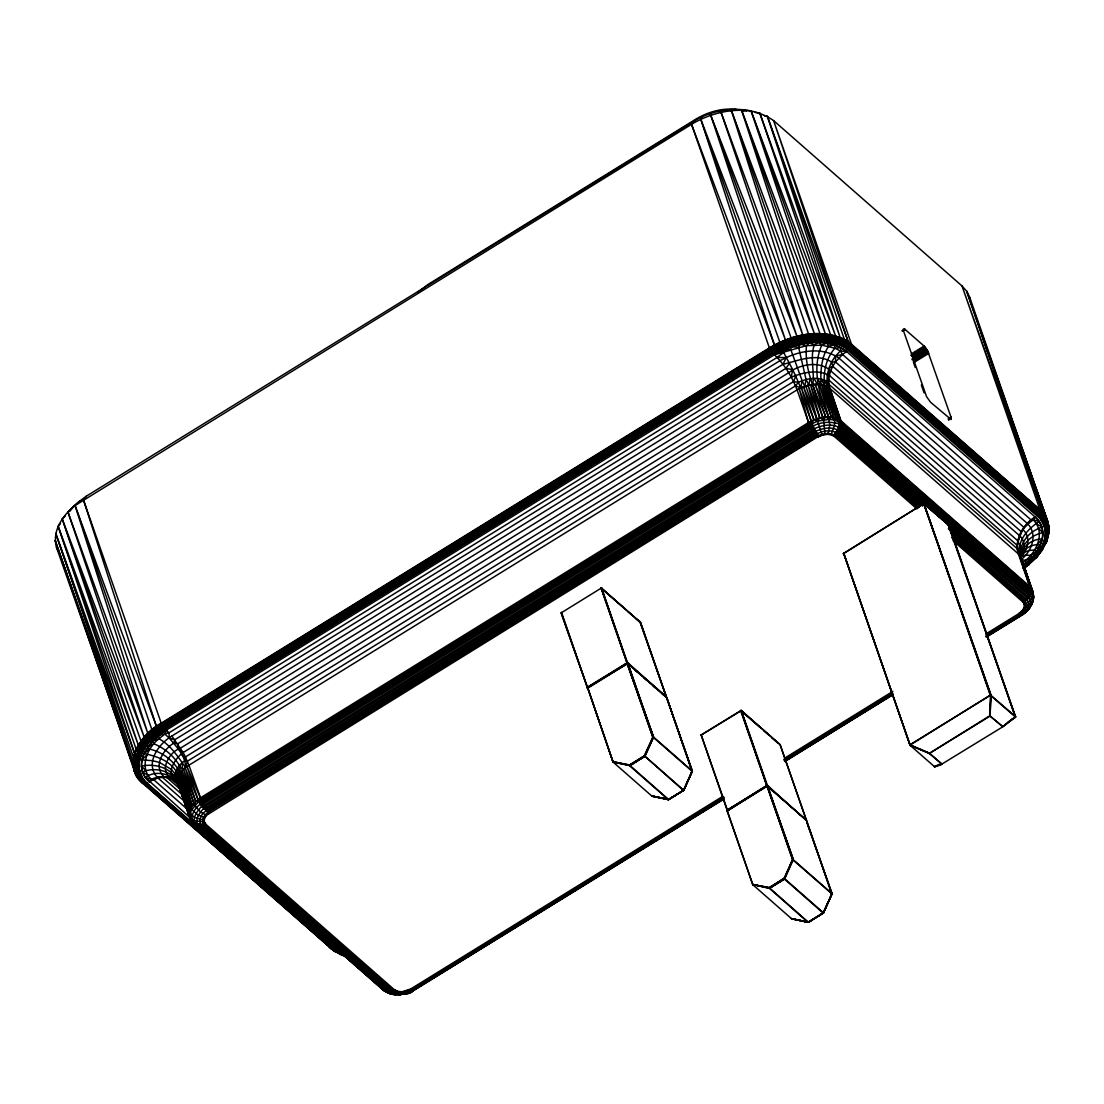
<?xml version="1.0" encoding="UTF-8"?>
<svg xmlns="http://www.w3.org/2000/svg" width="1104" height="1104" viewBox="0 0 1104 1104"><rect width="100%" height="100%" fill="white"/><g stroke="black" fill="none" stroke-linecap="round" stroke-linejoin="round"><path stroke-width="1.5" d="M191.889 819.32L145.19 777.313C156.023 769.709 172.873 773.628 179.538 785.192C174.266 776.112 162.302 775.67 153.649 779.672L151.289 779.355C138.828 767.321 147.26 747.96 158.921 738.728L158.948 735.319L166.262 730.158L774.401 354.798C795.57 342.406 825.447 335.864 846.63 351.527L1035.041 516.893C1051.505 531.424 1038.409 555.809 1022.966 565.248M987.086 636.663L1022.263 614.956C1029.991 609.56 1038.491 597.347 1030.184 588.818L841.772 423.453L829.904 388.36C827.006 379.307 830.167 369.467 835.493 361.96L835.549 356.068L840.337 350.948L841.165 347.732L834.928 348.202L821.721 345.179L806.486 345.649L774.401 354.798C784.544 364.486 792.065 376.809 797.074 389.85L809.411 424.916L813.8 432.451L817.926 437.184C822.715 434.383 829.546 432.851 834.334 436.439L916.927 508.93M179.165 786.365C174.46 778.141 182.036 769.226 188.936 765.21L797.074 389.85C806.306 384.399 818.851 381.611 828.58 387.338L838.598 419.258C840.296 425.164 837.494 431.623 832.982 435.528M1025.423 612.513L1021.131 611.92L1018.895 613.589L1022.884 610.043L1028.155 609.56L1030.28 606.924L1026.444 611.754L1021.448 615.107L1029.508 608.456L1032.447 603.157L1033.675 597.181L1030.032 587.604L841.621 422.239L840.034 420.113L828.58 387.338L1019.447 554.87L1030.032 587.604L1029.728 592.738L1027.093 597.871L1027.065 599.969C1031.095 605.53 1025.685 611.63 1021.448 615.107L1018.895 613.589L986.659 633.489M345.414 956.299L331.421 948.833L142.664 783.191C120.985 764.272 140.829 733.594 161.239 723.217L769.378 347.857C793.362 333.698 827.448 326.232 851.446 344.131L1039.858 509.51C1049.531 517.417 1050.939 531.548 1046.219 542.506C1037.939 548.674 1034.959 562.295 1023.85 567.221C1040.189 556.168 1054.996 532.031 1038.008 514.947L849.597 349.568C827.462 331.366 794.963 340.308 771.834 352.259L163.696 727.619C143.948 736.63 125.497 765.334 144.265 783.937L335.271 951.579L338.555 950.779L341.785 952.738L334.678 949.067L146.266 783.688C125.552 766.328 145.852 738.19 163.696 727.619L161.239 723.217L83.393 499.684L86.498 496.096L694.637 120.736C718.028 106.619 750.72 104.714 773.6 120.598L962.012 285.964L966.704 291.221L969.698 297.28L1048.013 522.44L1048.276 534.088M722.885 796.288L410.757 988.949L402.118 991.737L400.214 994.842L394.335 994.773L389.947 993.752L382.812 989.681L147.274 783.191L146.266 783.688C128.74 765.113 146.183 738.949 164.372 728.433L776.885 349.982L774.691 345.952L700.805 119.301L702.061 116.72M941.533 764.285L1002.501 726.984L1015.542 716.606L990.523 695.023L909.958 745.159L929.237 753.48L942.112 764.258L929.375 753.066L909.944 744.758L843.594 553.104L909.958 745.159L934.715 766.88L942.112 764.258M844.077 346.96L1039.54 518.107L1040.975 517.058L1042.645 514.133L1042.535 512.187L846.464 340.529L846.382 343.648L844.077 346.96C821.721 333.477 793.39 342.889 772.179 352.673C771.006 351.224 770.012 349.609 769.378 347.857L691.532 124.31L694.637 120.736M841.772 423.453L829.904 388.36L820.907 384.523C820.617 371.413 820.907 357.53 828.662 346.27L826.841 343.082L821.721 345.179L818.437 342.378L814.255 344.972L809.536 342.778L806.486 345.649C804.085 371.151 816.449 394.183 825.764 417.008L829.297 419.354L834.596 420.003L841.772 423.453L840.268 430.008L834.334 436.439M185.182 801.918L158.079 778.127C144.031 764.037 158.231 744.082 171.879 736.009L183.126 752.528L185.431 756.958L185.03 760.684C175.922 765.872 171.437 778.292 179.359 786.655C175.012 779.907 180.062 771.779 185.61 767.556L187.39 761.222L795.529 385.862L798.358 382.315C807.19 378.258 818.243 376.423 827.075 381.418L828.966 384.344L827.42 386.635C825.861 375.815 828.773 364.665 835.549 356.068L842.531 354.467L846.63 351.527L840.337 350.948L834.928 348.202L834.5 344.89L828.662 346.27M990.026 716.123L991.047 695.106L923.896 503.617L948.957 525.394L1015.625 716.786L1002.335 726.915L1015.501 717.02L990.233 695.134L923.896 503.617L990.826 695.009L990.026 716.123L929.237 753.48L989.764 715.792L1002.639 726.556L989.764 715.792L990.523 695.023L923.662 503.672L843.29 553.766L843.732 553.173L910.22 745.379L910.151 744.565M953.069 540.656L1023.436 602.522C1028.569 599.845 1032.833 593.842 1031.081 587.88L1019.447 554.87L1033.234 593.027L1032.944 596.919L1033.675 597.181L1032.861 591.192L1029.715 586.472L1018.316 553.739C1014.479 541.181 1021.366 527.836 1030.943 519.832L1033.178 519.805C1045.626 531.838 1037.194 551.2 1025.547 560.432L1025.409 563.523L1022.497 564.31M918.128 508.116L835.535 435.625L828.442 433.292L821.818 434.314L206.489 815.249L200.5 812.033L194.801 805.589L182.132 770.84L192.124 805.34C190.688 812.254 188.301 821.5 196.222 825.544C199.382 826.979 203.081 826.082 205.924 824.329L394.335 989.695L397.978 991.447L402.118 991.737M1032.792 599.72L1032.944 596.919M1023.463 568.353L1036.656 557.313L1041.776 549.847M828.014 434.369L829.794 425.068L828.649 416.939C819.03 394.79 811.619 368.639 821.721 345.179M177.164 782.198C170.306 775.436 159.597 775.477 151.289 779.355L145.19 777.313L142.54 771.986C154.96 766.562 172.969 770.592 178.158 784.226L176.53 781.425L178.199 783.495C164.344 775.243 173.742 759.524 183.126 752.528L791.264 377.168C803.381 372.448 817.208 369.122 829.366 375.443L1017.778 540.808L1017.364 549.709L1021.89 560.929L1020.455 552.966L1017.709 548.55L1017.184 545.362L1021.186 531.659L1030.943 519.832L1035.041 516.893A54.275 33.934 -19.2 0 1 1022.925 565.427M1029.577 562.957L1029.011 564.392L1023.518 567.014C1035.897 558.652 1046.261 545.376 1045.626 529.782L1040.051 517.804L1037.553 515.32L849.142 349.94C826.496 333.836 795.501 340.722 772.841 353.404L164.703 728.764C147.025 738.893 127.388 765.872 147.274 783.191M1046.219 542.506L1048.552 532.432L1048.538 525.076M1021.186 560.887C1018.123 547.211 1029.977 535.012 1042.894 532.708L1038.616 528.568C1026.154 533.577 1016.963 547.598 1021.89 560.929M806.086 819.582L780.1 744.634L741.088 710.493L700.874 735.195L741.336 710.548L780.1 744.634L806.472 820.272L767.28 785.896L726.901 810.308L767.211 785.192L805.851 820.037M767.363 785.951L793.114 859.561L831.961 893.564L823.515 912.829L808.459 922.268L791.678 918.818L752.79 884.677L727.122 811.04L767.446 785.551L741.336 710.548L740.618 710.576L766.618 785.317L767.763 786.2L793.334 859.657L784.489 879.157L769.295 888.375L752.707 884.497L769.226 887.561L784.006 878.425L792.52 859.699L741.005 710.424L767.087 786.048L767.211 785.192M692.029 771.503L666.733 697.631L627.624 663.311L587.632 687.792L613.065 762.036L629.956 765.638L645.053 756.157L653.568 737.417L627.872 663.366L587.066 687.475L627.472 662.538L666.333 696.803L692.318 771.089L666.65 697.452L627.583 663.187L601.597 587.894L561.108 612.927L587.549 687.902L561.55 612.334M629.929 665.657L626.879 662.676L600.935 587.852L640.458 622.159L666.347 696.928L640.361 621.98L635.835 618.447M612.968 761.857L587.687 687.723L613.065 762.036L651.94 796.163L668.375 799.696L683.721 790.243L644.557 755.867L629.487 764.906L612.968 761.857L629.418 765.417L644.281 755.785L652.781 737.044L601.266 587.77L627.362 663.407L627.472 662.538M644.281 755.785L683.5 790.492L692.222 770.909L653.375 736.906L627.003 662.938L627.707 662.635M726.874 809.922L727.564 810.446L701.15 734.905L752.707 884.497L769.35 887.823L808.459 922.268L823.515 912.829L832.057 893.743L806.375 820.093L767.087 786.048L767.446 785.289M741.253 710.631L741.336 710.548M806.748 822.287L832.057 893.743L823.239 913.132L784.24 878.881L792.796 859.781L766.963 785.979L767.763 786.2L766.894 786.048L767.611 786.007M825.074 434.562L823.529 419.741L812.792 384.413C814.793 371.51 809.812 357.931 814.255 344.972M338.555 950.779L335.685 948.571L332.221 949.219L141.961 782.06L136.799 776.084L56.428 547.211C50.715 525.228 70.38 507.536 86.498 496.096M206.489 815.249L204.544 818.326L204.226 821.376L202.763 821.707L194.29 820.796L189.736 817.471L179.69 787.911L190.633 819.196L194.414 824.302L189.736 817.471L177.965 783.578L189.736 817.471L193.683 823.487L383.668 990.371L389.947 993.752L395.825 991.944L395.701 990.619L391.823 990.923L203.412 825.557L203.564 823.736C200.969 819.071 205.123 814.159 209.001 811.826L817.139 436.453L821.818 434.314L823.584 434.852L825.157 433.513L826.565 434.396L828.442 433.292L829.394 434.465L831.464 433.665L834.5 425.633L834.596 420.003L823.556 385.103L836.432 418.306L841.772 424.723L1030.184 590.102L1032.985 595.856L1033.372 599.403L1031.522 604.964M629.487 764.906L629.956 765.638L644.501 756.226L653.375 736.906L644.833 756.005M792.52 859.699L784.571 878.66L823.515 912.829L808.114 922.337L791.416 918.583L808.514 922.199L823.46 912.898L807.921 922.268L769.157 888.071L752.707 884.497M613.037 761.636L629.611 765.169L645.053 756.157L629.556 765.721L668.375 799.696L683.776 790.188L692.318 771.089M769.226 887.561L769.295 888.375L784.792 878.812L784.006 878.425L769.157 888.071M147.964 775.243L142.54 771.986L141.464 766.135L141.974 759.911L144.072 753.535C156.023 756.199 168.912 760.132 176.047 771.061L190.316 817.678C186.203 809.894 194.083 801.794 200.335 797.944L808.473 422.584C818.064 416.939 831.726 413.931 841.303 421.093L1029.715 586.472M395.66 994.166L399.275 994.883C404.009 993.848 412.234 993.821 414.621 988.963M851.446 344.131L848.134 341.578L773.6 120.598L851.446 344.131L851.267 347.18L848.659 350.272M980.628 331.448L1048.013 522.44L1042.7 512.353L962.012 285.964L1039.858 509.51L1039.678 512.546L1037.07 515.651M133.543 757.482L133.142 765.376L135.019 772.717L55.2 540.546L133.046 761.484L55.78 533.494L134.591 753.411L133.543 757.482L55.78 533.494M1021.683 563.564L1021.586 558.9M808.156 341.329L807.41 334.415M1020.703 558.21C1021.738 552.883 1022.621 546.466 1018.136 542.395M1023.436 602.522L1024.526 606.055L1022.884 610.043M849.597 349.568C826.33 334.774 795.611 339.839 773.145 353.694L165.007 729.068C151.358 737.127 139.435 750.292 138.497 766.769L143.106 779.534L146.777 783.467L335.188 948.847L342.212 953.276M810.032 378.755L808.901 385.075L797.074 389.85M791.264 377.168L792.686 369.619L782.57 350.382L790.795 349.582L791.32 346.849L798.592 347.194L800.4 344.282L806.486 345.649M795.529 385.862L800.786 387.849L802.139 380.728L790.795 349.582M798.592 347.194L806.058 379.528L804.775 386.234L802.139 380.728M1024.029 608.056L1029.963 606.427L1030.405 600.355L1029.011 597.761L1027.093 597.871L1025.078 600.052L1023.96 603.322L1025.699 603.64L1030.405 600.355L1033.275 593.483L1021.849 560.404M1017.778 540.808L1023.905 527.326L1033.178 519.805L1035.041 516.893M1015.501 717.269L1008.09 721.919M587.314 687.847L627.376 662.855M727.039 810.502L767.114 785.496M919.259 507.178L836.666 434.686L834.017 434.59L833.699 435.956L835.535 435.625M653.596 737.003L627.169 663.394L628.024 663.545L653.057 737.127L692.277 771.448L666.65 697.452M1047.227 538.159L1047.931 535.44M1045.585 543.099C1050.056 532.749 1046.965 521.074 1039.444 513.07L851.032 347.705C828.097 328.799 794.535 338.017 770.537 350.313L162.398 725.673C143.161 731.248 119.053 774.967 146.266 783.688M178.048 783.247L174.17 779.852L163.723 776.595C153.042 765.79 163.144 749.616 173.756 743.13L174.818 739.708L782.957 364.334C798.565 360.594 816.229 352.645 831.643 362.043L835.493 361.96L1023.905 527.326M820.645 435.804L816.325 435.611L208.187 810.971L207.455 814.283L205.316 814.835L205.675 816.256L203.674 817.126L198.196 815.235L191.903 809.605L178.848 775.836L176.047 771.061M985.927 634.979L1019.627 614.183L1020.068 612.789L1022.138 612.32L1025.395 607.987L1025.699 603.64L1023.946 600.99L951.676 537.565M587.687 687.723L587.383 688.385L627.872 663.366M1014.783 715.571L948.805 525.2L923.662 503.672L843.359 553.546M1043.211 543.775L1045.626 536.627L1045.06 529.961L1043.735 523.434L1039.54 518.107M1046.523 540.077L1044.784 543.927C1051.022 533.356 1050.277 518.218 1040.051 510.448L851.639 345.083L842.614 338.514C818.533 330.717 790.478 334.319 769.985 349.292L161.846 724.652L152.214 729.634L138.814 744.51C131.473 756.861 130.796 773.959 143.009 783.467M783.302 352.714L777.133 357.434L168.995 732.794L158.948 735.319L152.683 741.046L153.87 743.806C164.482 748.043 173.576 755.84 179.497 765.596L180.49 772.952C174.059 761.249 162.964 752.183 149.868 749.174L144.072 753.535L152.683 741.046L158.921 738.728L164.869 734.063L166.262 730.158L168.995 732.794L169.285 738.121C176.336 746.677 185.693 755.757 185.61 767.556L188.936 765.21L185.431 756.958L181.87 754.75M1022.263 614.956L1026.982 610.471L985.748 636.649M923.413 504.901L839.537 431.278C832.678 426.158 823.101 427.855 815.87 431.291L814.642 433.582L206.503 808.956L205.703 811.136C200.431 814.435 198.665 820.672 200.859 826.192L389.27 991.558C396.888 995.159 405.817 994.566 413.31 990.467L723.976 798.716M818.354 340.694L818.506 333.725M185.431 756.958L793.569 381.584L795.708 376.078L792.686 369.619L785.869 368.405L177.73 743.779L173.756 743.13M764.368 115.796L767.377 116.279L848.134 341.578C823.915 327.474 792.065 333.725 769.543 348.312L161.405 723.672C149.454 730.006 139.256 740.577 134.591 753.411L58.153 526.235L60.485 523.696M1024.526 606.055L1028.542 604.744L1032.364 601.487L1032.005 598.202L1029.273 594.076L840.862 428.697C833.203 422.984 822.535 424.874 814.462 428.711L812.958 431.25L204.82 806.61C200.79 812.268 193.793 818.478 198.416 826.178L386.828 991.558L391.837 993.835M948.764 525.973L948.295 525.256L1015.501 717.02M816.325 435.611L817.277 433.637C823.529 430.67 831.795 429.208 837.729 433.637L920.322 506.129M782.957 364.334L786.296 357.599C802.511 350.037 823.267 347.291 838.778 357.972L1027.189 523.351C1038.298 533.977 1031.936 551.227 1021.186 559.521L1025.547 560.432L1031.674 557.796L1030.584 555.353L1025.547 555.133L1021.407 556.237C1027.976 549.364 1030.998 537.206 1023.311 529.975M808.473 422.584L799.13 388.677L813.151 426.047L811.385 428.725L203.246 804.085C198.789 810.143 190.385 817.291 196.222 825.544C187.073 819.03 194.773 806.734 202.529 802.801L810.667 427.441C819.982 421.452 831.629 420.969 841.772 424.723M561.177 612.706L587.59 688.013M1039.554 550.827L1041.762 550.51L1046.702 540.96M193.752 803.326L183.595 769.322L195.698 801.407L201.866 801.532L810.005 426.172L813.91 419.824L803.505 386.69L816.822 418.747L822.094 435.266M394.749 990.026C392.472 993.048 381.901 992.772 383.75 988.701M395.701 990.619L394.335 989.695L393.093 990.385L204.682 825.005L205.385 823.777L204.226 821.376M188.936 765.21L201.866 801.532L200.224 804.361L208.559 813.386M839.095 421.631L840.034 420.113M827.972 341.453L829.228 337.783L828.966 334.54M195.256 824.992L193.379 822.839L200.776 824.398L203.564 823.736L204.488 822.314L202.763 821.707L204.143 820.396L194.345 817.291L190.371 813.731L177.896 778.734L175.205 773.835L171.079 769.198L159.349 762.409L152.435 760.656L141.974 759.911L146.998 754.667M189.267 811.592L178.282 777.299L189.86 809.508L191.903 809.605L200.762 799.089L808.901 423.715L811.123 421.107L801.269 387.614L813.91 419.824L817.636 421.148L829.297 419.354L831.422 417.133L821.597 384.647L834.031 417.588M941.933 764.189L934.453 766.645L939.67 764.161M727.122 811.04L767.239 786.117M399.275 991.668L395.77 994.745L392.983 994.097M393.562 990.757L401.801 992.675L411.488 989.543L722.154 797.792M785.869 368.405L789.498 363.34M834.928 348.202C825.971 358.345 823.198 372.172 824.384 385.351L821.197 379.058M830.705 434.686L831.464 433.665L831.905 435.045L834.017 434.59M640.168 622.573L601.349 587.839M806.072 820.424L806.099 819.761M163.723 776.595L157.555 777.23L149.302 781.949L151.289 779.355M1036.173 557.686L1042.659 549.378L1036.656 557.313L1034.227 557.672M986.603 635.449L1020.303 614.638L1022.083 611.009L1024.098 610.222L1023.532 609.049L1025.395 607.987L1024.36 607.048L1025.933 605.751L1024.512 605.089L1025.699 603.64L1024.319 604.178M69.593 511.566L74.147 505.991M835.493 361.96L842.531 354.467L840.337 350.948M391.106 991.778L393.093 990.385M601.514 587.977L601.597 587.894M1031.412 560.846L1033.247 558.734M823.101 913.063L831.961 893.564M1037.456 544.493L1040.285 545.307L1034.586 549.985L1029.011 550.51L1024.36 552.276L1020.938 555.202C1023.463 548.467 1030.75 545.307 1037.456 544.493L1042.369 538.931C1032.406 538.89 1022.483 546.052 1020.496 556.057C1024.609 550.192 1025.685 541.36 1020.041 536.075L830.719 370.82C819.651 360.401 799.945 364.265 788.67 372.724L180.532 748.098C173.204 750.596 167.629 757.896 165.683 765.307C163.406 775.187 173.673 780.68 179.69 786.172M836.653 343.565L838.474 340.032L838.391 336.844M65.398 515.816L62.252 519.018L138.373 745.241L58.153 526.235L136.206 749.326M388.677 992.165L391.823 990.923M79.847 500.774L67.951 512.035L144.224 737.293L62.252 519.018L141.05 741.226M1034.503 558.334L1036.96 556.03L1034.489 557.837M1036.918 556.747L1023.353 568.201M1015.556 716.993L1010.988 719.891M831.767 894.143L806.375 820.093M396.778 991.088L395.825 991.944L397.978 991.447L398.627 992.606L400.669 991.765L401.801 992.675L412.165 989.998L724.293 797.35M1018.316 553.739L1020.193 555.836C1016.204 541.139 1027.879 528.899 1039.168 521.53L1033.178 519.805M417.712 292.436L427.607 284.735L696.196 118.942C710.258 110.621 727.798 106.301 743.792 111.076M1041.762 550.51L1046.592 541.774L1048.552 532.432M827.075 381.418L828.773 379.997L827.269 375.098M134.467 771.323L138.428 778.624L143.396 783.688C123.993 764.713 143.437 736.396 162.702 726.184L775.698 348.036L163.033 726.68L158.852 730.158L156.423 726.418L75.058 505.535L691.532 124.31C709.279 113.712 730.462 108.192 751.12 111.007L835.576 335.975L759.814 113.05L755.288 112.484M386.414 991.903L389.27 991.558M162.398 725.673L158.12 729.22L163.033 726.68M951.289 533.315L1027.065 599.969L1025.078 600.052L1022.746 601.818M161.405 723.672L144.652 736.823L134.936 752.417L133.487 764.934L134.909 772.151L137.531 773.614L140.387 773.324M161.846 724.652L157.472 728.226L770.247 349.802C794.218 335.63 827.172 329.075 851.639 345.593L1040.051 510.959C1047.241 516.189 1049.656 525.697 1048.593 534.198M1021.973 563.233L1025.547 560.432M1023.353 567.622L1027.079 564.82M1019.627 614.183L1022.138 612.32M1021.904 615.107L1026.444 611.754L996.319 630.481M1024.415 567.415C1041.817 556.94 1055.893 531.065 1038.809 514.064L850.397 348.698C827.862 330.082 794.77 339.232 771.172 351.32M770.537 350.313L775.16 346.973L769.985 349.292M771.834 352.259L776.291 349.043L163.364 727.163L158.852 730.158L160.715 731.911M1024.415 567.663L1029.397 564.116L1024.512 567.497M405.099 991.282C401.194 998.251 417.988 989.957 412.165 989.998L409.101 992.192L408.038 990.329M1023.367 568.022L1029.577 563.62L1023.353 567.815M1029.397 564.116L1024.167 567.815L1029.011 564.392M209.788 812.558L203.246 804.085L200.224 804.361L198.872 801.918L809.411 424.916L817.636 421.148L819.803 417.919L810.46 384.758L822.797 417.34M156.947 727.246L769.75 348.795C793.721 334.001 827.144 327.239 851.57 344.586M784.006 878.425L769.516 888.085L784.571 878.66M644.501 756.226L629.418 765.417M171.879 736.009L780.017 360.635L786.296 357.599L777.133 357.434M901.94 330.814L904.7 329.102L924.076 346.049L927.581 350.713L950.958 416.995L951.055 419.492L930.562 402.256L926.573 396.667L903.665 331.31L903.389 329.02L904.7 329.102M902.465 331.214L905.225 329.516M911.628 353.722L924.076 346.049M910.814 355.129L924.641 346.601M911.421 355.792L925.235 347.263M912.028 356.564L925.856 348.036M912.635 357.42L926.463 348.892M911.835 359.173L927.043 349.789M912.373 360.097L927.581 350.713M914.236 360.166L928.064 351.638M913.27 361.905L928.464 352.521M928.795 353.349L913.588 362.733L915.257 367.508M948.198 418.706L950.958 416.995M948.419 419.451L951.179 417.754M948.543 420.1L951.303 418.388M784.433 758.31L892.874 691.366M783.702 759.8L892.142 692.87M784.378 760.256L892.819 693.326M416.084 988.052L421.949 984.437M424.874 982.629L427.814 980.821M432.202 978.116L436.604 975.398M448.321 968.167L451.26 966.345M457.111 962.729L460.051 960.922M464.439 958.217L467.378 956.395M473.243 952.78L476.169 950.972M480.557 948.267L484.96 945.548M489.362 942.83L493.75 940.125M496.69 938.317L502.541 934.688M505.48 932.88L511.331 929.264M521.599 922.93L525.987 920.225M537.717 912.98L540.643 911.173M546.508 907.557L549.433 905.749M553.835 903.031L556.761 901.223M562.626 897.607L565.552 895.799M569.954 893.081L574.342 890.376M578.744 887.657L583.147 884.953M586.072 883.131L591.937 879.515M602.191 873.181L606.593 870.476M610.981 867.758L615.383 865.053M618.309 863.245L621.235 861.424M627.1 857.808L630.039 856M635.89 852.385L638.83 850.577M643.218 847.858L646.157 846.05M652.009 842.435L654.948 840.627M659.336 837.908L663.739 835.204M668.141 832.485L672.529 829.766M691.587 818.009L695.975 815.304M700.378 812.585L704.766 809.867M707.705 808.059L710.631 806.251M716.496 802.636L719.422 800.828M789.76 757.413L794.162 754.694M797.088 752.887L800.014 751.079M805.879 747.463L808.818 745.655M813.206 742.937L817.609 740.232M821.997 737.513L824.936 735.706M829.325 732.987L833.727 730.282M845.443 723.037L848.383 721.229M861.562 713.087L865.964 710.383M870.352 707.664L874.754 704.945M879.157 702.241L883.545 699.522M886.484 697.714L889.41 695.906M991.985 632.592L994.911 630.784M1008.104 622.642L1011.029 620.834M723.437 798.565L409.101 992.192L413.765 990.467L723.327 799.475M784.985 760.573L891.963 694.54M413.31 990.467L409.501 992.634L660.744 837.605M663.67 835.797L722.292 799.613M785.303 760.725L892.28 694.692M987.528 635.904L993.393 632.288M785.137 761.18L892.501 694.706M986.286 636.815L1022.525 614.652M784.861 761.484L893.302 694.554M1030.584 555.353L1036.684 551.669L1034.586 549.985M337.465 952.214C317.359 939.131 339.328 954.753 342.544 955.443L344.972 954.739M769.35 887.823L784.24 878.881M1021.186 531.659L832.775 366.28L828.828 368.501L829.366 375.443M153.87 743.806L147.674 747.173L149.868 749.174M1038.616 528.568L1041.803 526.856L1036.49 523.917M165.007 729.068L164.372 728.433L159.611 730.986L772.179 352.673L776.885 349.982L777.713 351.072M1020.303 614.638L1023.946 612.706M408.439 991.102L412.165 989.998M413.338 989.612L409.501 991.571L409.639 992.427L414.386 990.012M668.182 799.627L683.721 790.243L692.249 771.31L683.721 790.243L668.72 799.613L651.677 795.929L668.748 799.351L683.721 790.243L692.222 770.909M791.416 918.583L807.921 922.268M769.543 348.312L774.691 345.952M1043.197 523.682L1046.206 521.102L1046.523 518.245M386.828 991.558L384.454 990.992L381.032 986.852M143.644 779.3L139.09 779.258M600.921 588.115L625.54 609.408M203.564 823.736L204.93 823.184L205.924 824.329L203.564 823.736L204.682 825.005M935.281 766.618L934.453 766.645M412.027 990.564L414.552 989.557M1045.06 529.961L1048.593 526.912L1046.578 520.136L1040.051 510.959M767.28 785.896L793.334 859.657M627.196 663.587L652.781 737.044M1045.06 536.737L1048.193 535.012C1049.462 526.36 1045.46 518.342 1039.858 512.021L846.63 342.544L1042.645 514.133L1039.858 512.021M200.762 799.089L197.892 799.6L185.224 767.873L195.698 801.407L194.801 805.589L192.124 805.34L179.8 774.028L190.826 807.41M139.076 766.659L135.088 766.231L133.046 764.092M808.901 423.715L812.02 423.467M204.82 806.61L201.88 806.817L814.462 428.711L813.151 426.047L810.005 426.172M208.187 810.971L205.703 811.136L815.497 434.645L817.277 433.637L819.237 436.453M204.254 819.375L202.805 819.458L204.544 818.326L203.674 817.126L205.027 817.277M206.503 808.956L203.743 809.108L813.8 432.451L815.87 431.291L817.277 433.637L814.642 433.582M139.753 759.566L135.792 758.669L133.777 756.378M399.275 994.883L400.214 994.842M817.705 378.52L820.907 384.523L808.901 385.075L806.058 379.528M841.317 427.372L838.488 427.082L840.268 430.008L1028.68 595.373L1030.46 595.304L1029.728 592.738L841.317 427.372L839.068 424.295L1031.315 592.751L1029.728 592.738M811.385 428.725L814.462 428.711L815.87 431.291L812.958 431.25M922.571 506.115L838.681 432.492L835.894 432.382L836.666 434.686M668.582 799.531L629.611 765.169M808.321 922.185L791.872 918.873M840.268 430.008L837.412 429.829L838.681 432.492M823.46 912.898L831.988 893.95L792.796 859.781M189.212 815.608L177.703 782.074L189.06 813.634L190.371 813.731L189.86 809.508L178.848 775.836L177.482 768.301M390.926 990.812L393.7 991.019M142.375 752.279L138.593 750.913L136.62 748.457M1030.184 590.102L1032.13 589.467L1021.09 557.479L1033.275 593.483L1020.386 556.126L1031.081 587.88L1030.032 587.604M734.671 109.434L741.571 110.193L825.461 334.098L751.12 111.007L830.663 334.843M793.569 381.584L798.358 382.315L800.786 387.849M726.584 109.807L731.441 110.662L814.407 333.808L741.571 110.193L820.024 333.753M929.637 753.397L909.958 745.159M652.133 796.232L668.776 799.544L651.677 795.929M640.044 622.297L666.347 696.928M185.03 760.684L187.39 761.222M395.77 994.745L388.263 993.007C386.497 992.192 378.851 985.444 382.909 989.515M742.316 110.083L746.483 111.076M146.86 745.062L143.368 743.24L141.505 740.618M174.818 739.708L169.285 738.121L164.869 734.063M330.786 948.226L335.271 951.579L334.498 951.22L330.551 947.853L341.288 954.56L345.676 955.885M347.65 956.878L341.288 954.56M138.428 778.624L334.498 951.22L331.076 948.557L332.221 949.219M718.276 111.173L721.078 112.36L802.815 335.119L731.441 110.662L808.652 334.264M203.412 825.557L200.776 824.398L390.54 991.323M153.042 738.203L148.226 733.153M340.888 953.787L333.891 950.641L330.372 947.439M344.144 955.236L333.656 949.316L140.939 779.879L333.16 949.343L343.316 955.471M850.397 348.698L845.291 345.731L1040.975 517.058L1038.008 514.947M851.032 347.705L845.926 344.724L1041.734 516.161L1038.809 514.064M851.446 346.642L846.382 343.648L1042.314 515.168L1039.444 513.07M200.859 826.192L198.044 824.467L388.015 991.64M158.921 738.728C170.872 745.172 178.006 756.889 185.61 767.556M332.677 949.316L336.168 951.676L333.656 949.316M331.807 949.054L335.271 951.579M183.126 752.528L178.034 748.774L177.73 743.779M198.416 826.178L195.532 823.943L385.682 991.309M410.757 988.949L411.488 989.543M846.658 341.481L851.639 345.593M842.531 354.467L1030.943 519.832M828.773 379.997L1017.184 545.362M828.966 384.344L1019.378 550.62L1021.393 558.265L1020.455 552.966M949.233 527.56L1029.011 597.761L1028.68 595.373M948.377 528.775L1027.093 597.871M952.821 536.627L1025.078 600.052M628.107 611.671L633.254 616.184M740.812 710.59L760.118 727.536M763.982 730.931L769.129 735.443M771.71 737.707L778.154 743.351M635.076 670.183L637.657 672.446M644.087 678.091L646.668 680.354M653.099 685.998L655.679 688.261M662.11 693.919L666.361 697.107M769.667 788.311L773.531 791.706M779.962 797.35L782.543 799.613M788.974 805.258L791.554 807.521M797.985 813.179L800.566 815.428M166.718 777.395L182.201 790.988M162.481 777.368L183.126 795.487M153.649 779.672L187.197 809.122M190.633 819.196L180.09 787.607L191.53 820.396L196.498 824.881M200.376 828.276L204.24 831.685M209.401 836.211L211.982 838.474M237.788 861.134L242.963 865.66M245.543 867.923L250.705 872.464M254.569 875.858L257.149 878.122M286.833 904.176L295.872 912.097M299.736 915.492L303.614 918.901M308.775 923.427L311.356 925.69M337.162 948.35L348.781 958.534M353.942 963.074L356.523 965.338M384.634 990.909L193.09 822.535L187.928 809.315M139.946 779.686L144.265 783.937M334.678 949.067L337.12 951.51L142.002 779.824L145.245 783.937M1039.858 509.51L1042.7 512.353L966.704 291.221L1046.799 518.852M145.838 770.592L141.464 766.135C154.974 763.154 172.086 767.763 177.661 781.563L175.453 779.079M143.81 783.84L138 777.823L142.664 783.191M382.094 988.853L382.812 989.681M164.372 728.433L163.696 727.619M1039.982 509.965L1042.714 513.125M179.497 765.596L182.767 770.164L182.036 763.043M193.683 823.487L192.634 821.486M813.952 378.41L817.346 384.206M203.246 804.085L201.866 801.532M56.428 547.211L59.423 553.256M824.357 380.038L827.42 386.635M909.944 744.758L990.826 695.009M787.456 346.615L784.916 340.156M795.708 376.078L798.358 382.315M200.335 797.944L187.018 766.493L198.872 801.918M710.024 113.505L796.964 336.361L721.078 112.36M691.532 124.31L774.484 344.917M1033.234 593.027L1024.153 568.174L1033.261 594.946M791.154 337.976L710.755 115.271L785.441 339.963L700.805 119.301L779.866 342.281M67.951 512.035L147.867 733.484L75.058 505.535L151.952 729.854M759.814 113.05L840.158 337.479L767.377 116.279L844.353 339.356M60.568 556.513L66.889 574.397M68.6 579.269L71.47 587.397M827.075 386.455L838.598 419.258L825.392 385.696L836.432 418.306L834.596 420.003L831.422 417.133L819.513 384.344L828.649 416.939L815.097 384.233L825.764 417.008L823.529 419.741L819.803 417.919L808.114 385.255L816.822 418.747L805.796 385.903M966.704 291.221L1045.019 515.485M982.85 338.003L987.956 352.604M990.785 360.718L997.036 378.562M1002.708 394.79L1014.631 428.849M1018.606 440.206L1041.307 505.108M1043.57 511.594L1048.676 526.194M921.343 385.02L924.117 392.969M55.2 540.546L136.799 776.084M993.89 370.64L996.691 378.782M177.661 780.514L189.06 813.634M180.863 772.414L192.124 805.34M796.081 336.582L797.723 343.33M83.393 499.684L156.423 726.418M175.205 773.835L177.661 781.563M831.643 362.043L832.775 366.28M969.698 297.28L970.623 302.275M774.401 354.798A54.275 33.934 -19.2 0 1 846.63 351.527M149.302 781.949A54.289 33.934 -19.2 0 1 166.262 730.158M139.118 779.217L137.972 775.96L139.118 779.217"/></g></svg>
